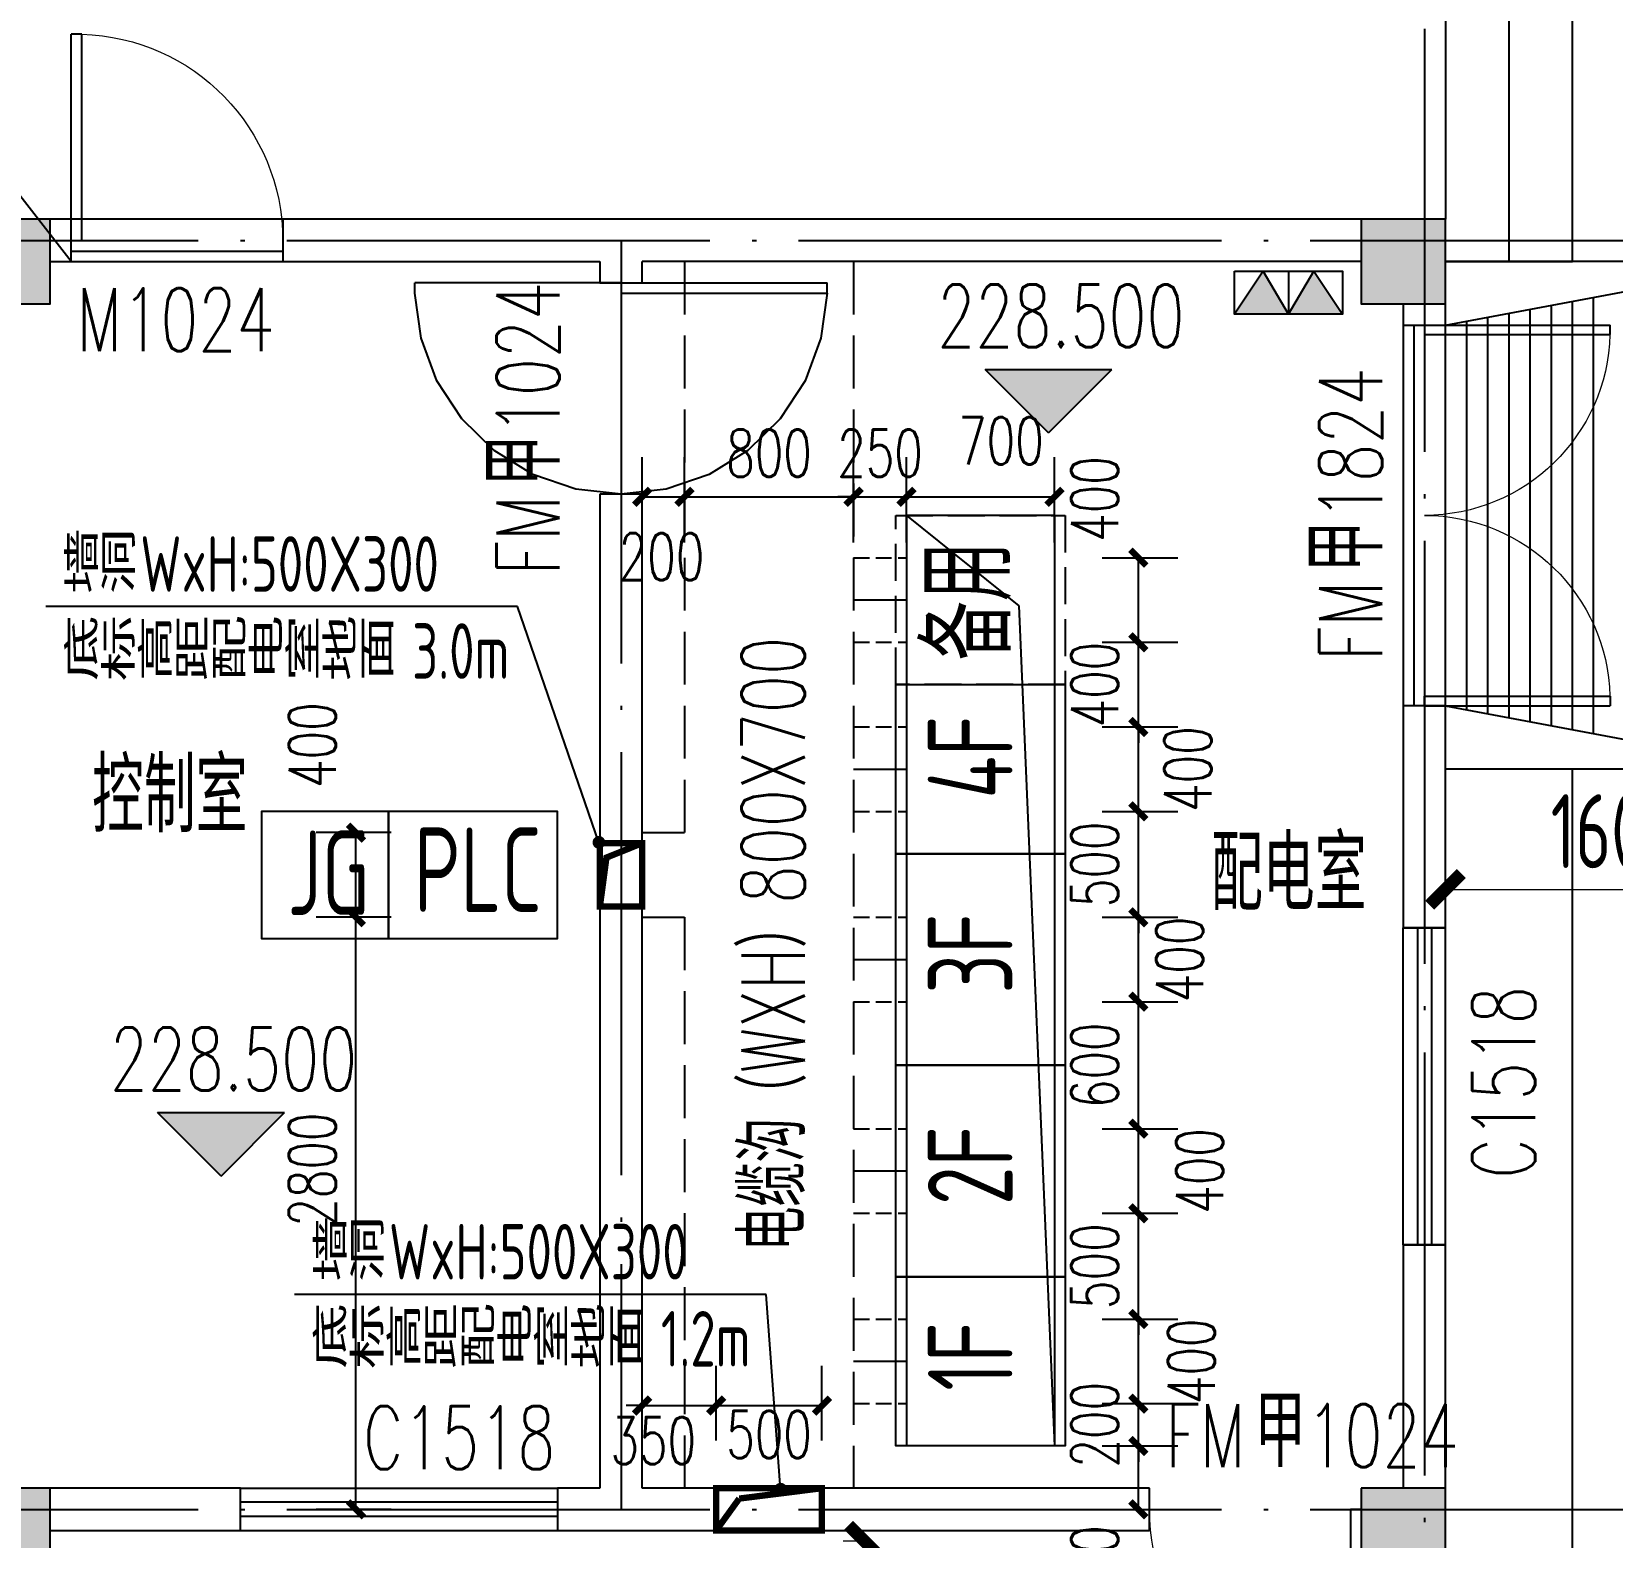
# Model space of a CAD drawing. Header units: millimetres. Extents: x 1742399 to 4898386, y 2481636 to 5226310.
# Drawn here: x 2089685 to 2097162, y 2604171 to 2611291 of the extents above; entities that cross this region are included whole.
import ezdxf

# ---------------------------------------------------------------- set-up
doc = ezdxf.new("R2010")
doc.units = ezdxf.units.MM
doc.header["$LTSCALE"] = 1000
for name, pattern in [('DASH', [0.35, 0.25, -0.1]), ('DASHED2', [0.375, 0.25, -0.125]), ('DOTE', [2.42, 2, -0.2, 0.02, -0.2])]:
    doc.linetypes.add(name, pattern=pattern)
for name, color, linetype in [('COLUMN', 4, 'Continuous'), ('DIM_ELEV', 3, 'Continuous'), ('DIM_LEAD', 3, 'Continuous'), ('DOOR_FIRE_TEXT', 7, 'Continuous'), ('DOTE', 1, 'DOTE'), ('GROUND', 2, 'Continuous'), ('PUB_DIM', 3, 'Continuous'), ('PUB_HATCH', 8, 'Continuous'), ('STAIR', 2, 'Continuous'), ('WALL', 4, 'Continuous'), ('WINDOW_TEXT', 7, 'Continuous'), ('WIRE-照明', 1, 'Continuous'), ('YHJ_剖面_梁板', 4, 'Continuous'), ('YHJ_尺寸_公标', 3, 'Continuous'), ('YHJ_平面_门窗', 3, 'Continuous'), ('YHJ_引出、索引', 3, 'Continuous'), ('YHJ_楼梯', 52, 'Continuous'), ('图层2', 7, 'Continuous'), ('建筑条件', 2, 'Continuous'), ('电缆沟', 7, 'Continuous')]:
    doc.layers.add(name, color=color, linetype=linetype)
doc.styles.add('_TCH_DIM', font='SIMPLEX', dxfattribs={"bigfont": 'GBCBIG'})
doc.styles.add('_TCH_DIM_T3', font='SIMPLEX', dxfattribs={"width": 0.705882, "bigfont": 'GBCBIG'})
doc.styles.add('_TCH_WINDOW', font='SIMPLEX', dxfattribs={"bigfont": 'GBCBIG'})
doc.styles.add('IDQSTYLE', font='simplex.shx', dxfattribs={"width": 0.7, "bigfont": 'hzfs1.shx'})
doc.styles.add('TSSD_Rein', font='TSSDENG', dxfattribs={"width": 0.7, "bigfont": '@1HZTXT'})
doc.styles.add('TSSD_REIN_T3', font='tssdeng.shx', dxfattribs={"width": 0.7, "bigfont": 'hztxt.shx'})
doc.styles.add('tssdeng', font='tssdeng.shx', dxfattribs={"width": 0.7, "bigfont": 'hztxt.shx'})
doc.dimstyles.new('_TCH_ARCH&&100', dxfattribs={"dimtxt": 350, "dimasz": 150, "dimexe": 100, "dimexo": 200, "dimgap": 100, "dimtad": 1, "dimdec": 0, "dimzin": 0, "dimdsep": 46, "dimtxsty": 'TSSD_REIN_T3', "dimblk": 'ARCHTICK', "dimcen": 0.09, "dimclrt": 7, "dimazin": 2, "dimtfac": 1, "dimtdec": 0, "dimtix": 1, "dimtmove": 2, "dimatfit": 3, "dimfxl": 1, "dimfxlon": 1, "dimtolj": 1, "dimtzin": 0, "dimlwd": 18, "dimlwe": 18, "dimarcsym": 0})
doc.dimstyles.new('_TCH_ARCH_MM_M&&75', dxfattribs={"dimtxt": 223.125, "dimasz": 75, "dimexe": 187.5, "dimexo": 225, "dimgap": 94.6875, "dimtad": 1, "dimdec": 0, "dimzin": 0, "dimdsep": 46, "dimtxsty": '_TCH_DIM_T3', "dimblk": 'ARCHTICK', "dimcen": 0.09, "dimclrt": 7, "dimazin": 2, "dimtfac": 1, "dimtdec": 0, "dimtix": 1, "dimtmove": 2, "dimatfit": 3, "dimfxl": 75, "dimtolj": 1, "dimtzin": 0, "dimarcsym": 0})

# ---------------------------------------------------------------- blocks, each defined once
blk = doc.blocks.new('AGGFASAFSADFDFDFSAGDCC')
at = {"layer": 'WIRE-照明', "color": 8, "linetype": 'DASH', "ltscale": 0.7}
blk.add_lwpolyline([(2096235.8, 2609003.7), (2097035.8, 2609003.7), (2097035.8, 2608203.7), (2096235.8, 2608203.7)], close=True, dxfattribs=at)
at = {"layer": 'WIRE-照明', "color": 8}
for points in [[(2096235.8, 2608203.7), (2097035.8, 2608203.7), (2097035.8, 2607403.7), (2096235.8, 2607403.7)], [(2093835.8, 2607003.7), (2093835.8, 2607603.7), (2093235.8, 2607603.7), (2093235.8, 2607003.7)], [(2093835.8, 2607603.7), (2093835.8, 2607003.7), (2094635.8, 2607003.7), (2094635.8, 2607603.7)], [(2096235.8, 2607403.7), (2097035.8, 2607403.7), (2097035.8, 2606403.7), (2096235.8, 2606403.7)], [(2096235.8, 2606403.7), (2097035.8, 2606403.7), (2097035.8, 2605403.7), (2096235.8, 2605403.7)], [(2096235.8, 2605403.7), (2097035.8, 2605403.7), (2097035.8, 2604603.7), (2096235.8, 2604603.7)]]:
    blk.add_lwpolyline(points, close=True, dxfattribs=at)
at = {"layer": '电缆沟', "color": 8, "linetype": 'DASH', "ltscale": 1.5, "style": 'tssdeng', "width": 0.7}
for s, rotation, p in [('备用', 90, (2096778.6, 2608318.5)), ('4F', 90, (2096787.5, 2607664.7)), ('JG', 359.99999, (2093358.4, 2607113.9)), ('PLC', 359.99999, (2093956.5, 2607128.1)), ('3F', 90, (2096787.5, 2606742.4)), ('2F', 90, (2096787.5, 2605742.7)), ('1F', 90, (2096787.5, 2604864.7))]:
    blk.add_text(s, height=400, rotation=rotation, dxfattribs=at).set_placement(p)
blk = doc.blocks.new('_FZH')
blk.add_lwpolyline([(-0.5, -0.5), (0.5, -0.5), (0.5, 0.5), (-0.5, 0.5)], close=True)
at = {"layer": 'PUB_HATCH'}
blk.add_solid([(-0.5, -0.5), (0.5, -0.5), (-0.5, 0.5), (0.5, 0.5)], dxfattribs=at)
blk = doc.blocks.new('$WINLIB2D$00000001')
at = {"color": 0}
for points in [[(-0.5, 0.5), (-0.5, -0.5)], [(-0.5, 0.5), (0.5, 0.5)], [(0.5, -0.5), (0.5, 0.5)], [(0.5, 0.1667), (-0.5, 0.1667)], [(0.5, -0.1667), (-0.5, -0.1667)], [(-0.5, -0.5), (0.5, -0.5)]]:
    blk.add_lwpolyline(points, dxfattribs=at)
blk = doc.blocks.new('$DorLib2D$00000002')
for p, q in [((-0.5, 0), (-0.5, 0.4875)), ((-0.475, 0.4875), (-0.5, 0.4875)), ((-0.475, 0), (-0.475, 0.4875)), ((0.475, 0), (0.475, 0.4875)), ((0.475, 0.4875), (0.5, 0.4875)), ((0.5, 0), (0.5, 0.4875)), ((-0.5, 0), (-0.475, 0)), ((0.5, 0), (0.475, 0))]:
    blk.add_line(p, q)
at = {"lineweight": 13}
for centre, start, end in [((-0.4875, 0), 0, 88.5307), ((0.4875, 0), 91.4693, 180)]:
    blk.add_arc(centre, 0.4875, start, end, dxfattribs=at)
blk = doc.blocks.new('$DorLib2D$00000001')
for p, q in [((0.45, 0.975), (0.5, 0.975)), ((0.45, 0), (0.45, 0.975)), ((0.5, 0), (0.5, 0.975)), ((0.5, 0), (0.45, 0))]:
    blk.add_line(p, q)
at = {"lineweight": 13}
blk.add_arc((0.475, 0), 0.975, 91.46928, 180, dxfattribs=at)
blk = doc.blocks.new('$DorLib2D$00000148')
at = {"color": 0}
for points in [[(0.45, 0.9747), (0.2372, 0.9456), (0.0359, 0.8705), (-0.144, 0.7533), (-0.2939, 0.5995), (-0.4065, 0.4166), (-0.4763, 0.2135), (-0.5, 0)], [(0.45, 0.975), (0.5, 0.975)], [(0.45, 0), (0.45, 0.975)], [(0.5, 0), (0.5, 0.975)], [(0.5, 0), (0.45, 0)]]:
    blk.add_lwpolyline(points, dxfattribs=at)
at = {"color": 0, "linetype": 'DASHED2'}
for points in [[(-0.5, 0), (-0.4763, -0.2135), (-0.4065, -0.4166), (-0.2939, -0.5995), (-0.144, -0.7533), (0.0359, -0.8705), (0.2372, -0.9456), (0.45, -0.9747)], [(0.5, 0), (0.5, -0.975)], [(0.45, -0.975), (0.5, -0.975)]]:
    blk.add_lwpolyline(points, dxfattribs=at)
blk = doc.blocks.new('_ArchTick')
at = {"color": 0, "linetype": 'ByBlock', "const_width": 0.4}
blk.add_lwpolyline([(-0.5, -0.5), (0.5, 0.5)], dxfattribs=at)
blk = doc.blocks.new('*D428')
at = {"layer": 'Defpoints', "color": 0, "transparency": 16777216}
for p in [(2093624.1, 2604153.7), (2094473, 2604153.7), (2094473, 2603353.7)]:
    blk.add_point(p, dxfattribs=at)
at = {"layer": 'PUB_DIM', "color": 0, "lineweight": 18, "transparency": 16777216}
for p, q in [((2093625.1, 2604153.7), (2093524.1, 2604153.7)), ((2093624.1, 2603353.7), (2093624.1, 2604153.7)), ((2093625.1, 2603353.7), (2093524.1, 2603353.7))]:
    blk.add_line(p, q, dxfattribs=at)
at = {"layer": 'PUB_DIM', "color": 0, "lineweight": 18, "transparency": 16777216, "xscale": 150, "yscale": 150, "zscale": 150}
for p, rotation in [((2093624.1, 2604153.7), 90), ((2093624.1, 2603353.7), 270)]:
    blk.add_blockref('_ArchTick', p, dxfattribs=dict(at, rotation=rotation))
at = {"layer": 'PUB_DIM', "color": 7, "transparency": 16777216, "insert": (2093349.1, 2603753.7), "char_height": 350, "attachment_point": 5, "rotation": 90, "style": 'TSSD_REIN_T3'}
blk.add_mtext('\\A1;800', dxfattribs=at)
blk = doc.blocks.new('*D433')
at = {"layer": 'Defpoints', "color": 0, "transparency": 16777216}
for p in [(2096373, 2607803.7), (2097973, 2607803.7), (2097973, 2607235.4)]:
    blk.add_point(p, dxfattribs=at)
at = {"layer": 'PUB_DIM', "color": 0, "lineweight": 18, "transparency": 16777216}
for p, q in [((2096373, 2607236.4), (2096373, 2607135.4)), ((2096373, 2607235.4), (2097973, 2607235.4)), ((2097973, 2607236.4), (2097973, 2607135.4))]:
    blk.add_line(p, q, dxfattribs=at)
at = {"layer": 'PUB_DIM', "color": 0, "lineweight": 18, "transparency": 16777216, "xscale": 150, "yscale": 150, "zscale": 150, "rotation": 180}
blk.add_blockref('_ArchTick', (2096373, 2607235.4), dxfattribs=at)
at = {"layer": 'PUB_DIM', "color": 0, "lineweight": 18, "transparency": 16777216, "xscale": 150, "yscale": 150, "zscale": 150}
blk.add_blockref('_ArchTick', (2097973, 2607235.4), dxfattribs=at)
at = {"layer": 'PUB_DIM', "color": 7, "transparency": 16777216, "insert": (2097173, 2607510.4), "char_height": 350, "attachment_point": 5, "style": 'TSSD_REIN_T3'}
blk.add_mtext('\\A1;1600', dxfattribs=at)
blk = doc.blocks.new('*D648')
at = {"layer": 'Defpoints', "color": 0, "transparency": 16777216}
for p in [(2094523.4, 2608803.7), (2094919.7, 2608803.7), (2094523.4, 2608403.7)]:
    blk.add_point(p, dxfattribs=at)
at = {"layer": 'YHJ_尺寸_公标', "color": 0, "lineweight": -2, "transparency": 16777216}
for p, q in [((2094748.4, 2608803.7), (2095107.2, 2608803.7)), ((2094919.7, 2608403.7), (2094919.7, 2608803.7)), ((2094748.4, 2608403.7), (2095107.2, 2608403.7))]:
    blk.add_line(p, q, dxfattribs=at)
at = {"layer": 'YHJ_尺寸_公标', "color": 0, "lineweight": -2, "transparency": 16777216, "xscale": 75, "yscale": 75, "zscale": 75}
for p, rotation in [((2094919.7, 2608803.7), 90), ((2094919.7, 2608403.7), 270)]:
    blk.add_blockref('_ArchTick', p, dxfattribs=dict(at, rotation=rotation))
at = {"layer": 'YHJ_尺寸_公标', "color": 7, "transparency": 16777216, "insert": (2094713.4, 2609081.2), "char_height": 223.12, "attachment_point": 5, "rotation": 90, "style": '_TCH_DIM_T3'}
blk.add_mtext('\\A1;400', dxfattribs=at)
blk = doc.blocks.new('*D649')
at = {"layer": 'Defpoints', "color": 0, "transparency": 16777216}
for p in [(2094523.4, 2608403.7), (2094919.7, 2608403.7), (2094523.4, 2608003.7)]:
    blk.add_point(p, dxfattribs=at)
at = {"layer": 'YHJ_尺寸_公标', "color": 0, "lineweight": -2, "transparency": 16777216}
for p, q in [((2094919.7, 2608403.7), (2094919.7, 2608478.7)), ((2094748.4, 2608403.7), (2095107.2, 2608403.7)), ((2094919.7, 2608003.7), (2094919.7, 2608403.7)), ((2094748.4, 2608003.7), (2095107.2, 2608003.7)), ((2094919.7, 2608003.7), (2094919.7, 2607928.7))]:
    blk.add_line(p, q, dxfattribs=at)
at = {"layer": 'YHJ_尺寸_公标', "color": 0, "lineweight": -2, "transparency": 16777216, "xscale": 75, "yscale": 75, "zscale": 75}
for p, rotation in [((2094919.7, 2608403.7), 270), ((2094919.7, 2608003.7), 90)]:
    blk.add_blockref('_ArchTick', p, dxfattribs=dict(at, rotation=rotation))
at = {"layer": 'YHJ_尺寸_公标', "color": 7, "transparency": 16777216, "insert": (2094713.4, 2608203.7), "char_height": 223.12, "attachment_point": 5, "rotation": 90, "style": '_TCH_DIM_T3'}
blk.add_mtext('\\A1;400', dxfattribs=at)
blk = doc.blocks.new('*D650')
at = {"layer": 'Defpoints', "color": 0, "transparency": 16777216}
for p in [(2094523.4, 2608003.7), (2094919.7, 2608003.7), (2094523.4, 2607603.7)]:
    blk.add_point(p, dxfattribs=at)
at = {"layer": 'YHJ_尺寸_公标', "color": 0, "lineweight": -2, "transparency": 16777216}
for p, q in [((2094748.4, 2608003.7), (2095107.2, 2608003.7)), ((2094919.7, 2607603.7), (2094919.7, 2608003.7)), ((2094748.4, 2607603.7), (2095107.2, 2607603.7))]:
    blk.add_line(p, q, dxfattribs=at)
at = {"layer": 'YHJ_尺寸_公标', "color": 0, "lineweight": -2, "transparency": 16777216, "xscale": 75, "yscale": 75, "zscale": 75}
for p, rotation in [((2094919.7, 2608003.7), 90), ((2094919.7, 2607603.7), 270)]:
    blk.add_blockref('_ArchTick', p, dxfattribs=dict(at, rotation=rotation))
at = {"layer": 'YHJ_尺寸_公标', "color": 7, "transparency": 16777216, "insert": (2095154, 2607803.7), "char_height": 223.12, "attachment_point": 5, "rotation": 90, "style": '_TCH_DIM_T3'}
blk.add_mtext('\\A1;400', dxfattribs=at)
blk = doc.blocks.new('*D651')
at = {"layer": 'Defpoints', "color": 0, "transparency": 16777216}
for p in [(2094523.4, 2607603.7), (2094919.7, 2607603.7), (2094523.4, 2607103.7)]:
    blk.add_point(p, dxfattribs=at)
at = {"layer": 'YHJ_尺寸_公标', "color": 0, "lineweight": -2, "transparency": 16777216}
for p, q in [((2094919.7, 2607603.7), (2094919.7, 2607678.7)), ((2094748.4, 2607603.7), (2095107.2, 2607603.7)), ((2094919.7, 2607103.7), (2094919.7, 2607603.7)), ((2094748.4, 2607103.7), (2095107.2, 2607103.7)), ((2094919.7, 2607103.7), (2094919.7, 2607028.7))]:
    blk.add_line(p, q, dxfattribs=at)
at = {"layer": 'YHJ_尺寸_公标', "color": 0, "lineweight": -2, "transparency": 16777216, "xscale": 75, "yscale": 75, "zscale": 75}
for p, rotation in [((2094919.7, 2607603.7), 270), ((2094919.7, 2607103.7), 90)]:
    blk.add_blockref('_ArchTick', p, dxfattribs=dict(at, rotation=rotation))
at = {"layer": 'YHJ_尺寸_公标', "color": 7, "transparency": 16777216, "insert": (2094713.4, 2607353.7), "char_height": 223.12, "attachment_point": 5, "rotation": 90, "style": '_TCH_DIM_T3'}
blk.add_mtext('\\A1;500', dxfattribs=at)
blk = doc.blocks.new('*D652')
at = {"layer": 'Defpoints', "color": 0, "transparency": 16777216}
for p in [(2094523.4, 2607103.7), (2094919.7, 2607103.7), (2094523.4, 2606703.7)]:
    blk.add_point(p, dxfattribs=at)
at = {"layer": 'YHJ_尺寸_公标', "color": 0, "lineweight": -2, "transparency": 16777216}
for p, q in [((2094748.4, 2607103.7), (2095107.2, 2607103.7)), ((2094919.7, 2606703.7), (2094919.7, 2607103.7)), ((2094748.4, 2606703.7), (2095107.2, 2606703.7))]:
    blk.add_line(p, q, dxfattribs=at)
at = {"layer": 'YHJ_尺寸_公标', "color": 0, "lineweight": -2, "transparency": 16777216, "xscale": 75, "yscale": 75, "zscale": 75}
for p, rotation in [((2094919.7, 2607103.7), 90), ((2094919.7, 2606703.7), 270)]:
    blk.add_blockref('_ArchTick', p, dxfattribs=dict(at, rotation=rotation))
at = {"layer": 'YHJ_尺寸_公标', "color": 7, "transparency": 16777216, "insert": (2095114.9, 2606903.7), "char_height": 223.12, "attachment_point": 5, "rotation": 90, "style": '_TCH_DIM_T3'}
blk.add_mtext('\\A1;400', dxfattribs=at)
blk = doc.blocks.new('*D653')
at = {"layer": 'Defpoints', "color": 0, "transparency": 16777216}
for p in [(2094523.4, 2606703.7), (2094919.7, 2606703.7), (2094523.4, 2606103.7)]:
    blk.add_point(p, dxfattribs=at)
at = {"layer": 'YHJ_尺寸_公标', "color": 0, "lineweight": -2, "transparency": 16777216}
for p, q in [((2094748.4, 2606703.7), (2095107.2, 2606703.7)), ((2094919.7, 2606103.7), (2094919.7, 2606703.7)), ((2094748.4, 2606103.7), (2095107.2, 2606103.7))]:
    blk.add_line(p, q, dxfattribs=at)
at = {"layer": 'YHJ_尺寸_公标', "color": 0, "lineweight": -2, "transparency": 16777216, "xscale": 75, "yscale": 75, "zscale": 75}
for p, rotation in [((2094919.7, 2606703.7), 90), ((2094919.7, 2606103.7), 270)]:
    blk.add_blockref('_ArchTick', p, dxfattribs=dict(at, rotation=rotation))
at = {"layer": 'YHJ_尺寸_公标', "color": 7, "transparency": 16777216, "insert": (2094713.4, 2606403.7), "char_height": 223.12, "attachment_point": 5, "rotation": 90, "style": '_TCH_DIM_T3'}
blk.add_mtext('\\A1;600', dxfattribs=at)
blk = doc.blocks.new('*D654')
at = {"layer": 'Defpoints', "color": 0, "transparency": 16777216}
for p in [(2094523.4, 2606103.7), (2094919.7, 2606103.7), (2094523.4, 2605703.7)]:
    blk.add_point(p, dxfattribs=at)
at = {"layer": 'YHJ_尺寸_公标', "color": 0, "lineweight": -2, "transparency": 16777216}
for p, q in [((2094748.4, 2606103.7), (2095107.2, 2606103.7)), ((2094919.7, 2605703.7), (2094919.7, 2606103.7)), ((2094748.4, 2605703.7), (2095107.2, 2605703.7))]:
    blk.add_line(p, q, dxfattribs=at)
at = {"layer": 'YHJ_尺寸_公标', "color": 0, "lineweight": -2, "transparency": 16777216, "xscale": 75, "yscale": 75, "zscale": 75}
for p, rotation in [((2094919.7, 2606103.7), 90), ((2094919.7, 2605703.7), 270)]:
    blk.add_blockref('_ArchTick', p, dxfattribs=dict(at, rotation=rotation))
at = {"layer": 'YHJ_尺寸_公标', "color": 7, "transparency": 16777216, "insert": (2095209.5, 2605903.7), "char_height": 223.12, "attachment_point": 5, "rotation": 90, "style": '_TCH_DIM_T3'}
blk.add_mtext('\\A1;400', dxfattribs=at)
blk = doc.blocks.new('*D655')
at = {"layer": 'Defpoints', "color": 0, "transparency": 16777216}
for p in [(2094523.4, 2605703.7), (2094919.7, 2605703.7), (2094523.4, 2605203.7)]:
    blk.add_point(p, dxfattribs=at)
at = {"layer": 'YHJ_尺寸_公标', "color": 0, "lineweight": -2, "transparency": 16777216}
for p, q in [((2094919.7, 2605703.7), (2094919.7, 2605778.7)), ((2094748.4, 2605703.7), (2095107.2, 2605703.7)), ((2094919.7, 2605203.7), (2094919.7, 2605703.7)), ((2094748.4, 2605203.7), (2095107.2, 2605203.7)), ((2094919.7, 2605203.7), (2094919.7, 2605128.7))]:
    blk.add_line(p, q, dxfattribs=at)
at = {"layer": 'YHJ_尺寸_公标', "color": 0, "lineweight": -2, "transparency": 16777216, "xscale": 75, "yscale": 75, "zscale": 75}
for p, rotation in [((2094919.7, 2605703.7), 270), ((2094919.7, 2605203.7), 90)]:
    blk.add_blockref('_ArchTick', p, dxfattribs=dict(at, rotation=rotation))
at = {"layer": 'YHJ_尺寸_公标', "color": 7, "transparency": 16777216, "insert": (2094713.4, 2605453.7), "char_height": 223.12, "attachment_point": 5, "rotation": 90, "style": '_TCH_DIM_T3'}
blk.add_mtext('\\A1;500', dxfattribs=at)
blk = doc.blocks.new('*D656')
at = {"layer": 'Defpoints', "color": 0, "transparency": 16777216}
for p in [(2094523.4, 2605203.7), (2094919.7, 2605203.7), (2094523.4, 2604803.7)]:
    blk.add_point(p, dxfattribs=at)
at = {"layer": 'YHJ_尺寸_公标', "color": 0, "lineweight": -2, "transparency": 16777216}
for p, q in [((2094748.4, 2605203.7), (2095107.2, 2605203.7)), ((2094919.7, 2604803.7), (2094919.7, 2605203.7)), ((2094748.4, 2604803.7), (2095107.2, 2604803.7))]:
    blk.add_line(p, q, dxfattribs=at)
at = {"layer": 'YHJ_尺寸_公标', "color": 0, "lineweight": -2, "transparency": 16777216, "xscale": 75, "yscale": 75, "zscale": 75}
for p, rotation in [((2094919.7, 2605203.7), 90), ((2094919.7, 2604803.7), 270)]:
    blk.add_blockref('_ArchTick', p, dxfattribs=dict(at, rotation=rotation))
at = {"layer": 'YHJ_尺寸_公标', "color": 7, "transparency": 16777216, "insert": (2095170.4, 2605003.7), "char_height": 223.12, "attachment_point": 5, "rotation": 90, "style": '_TCH_DIM_T3'}
blk.add_mtext('\\A1;400', dxfattribs=at)
blk = doc.blocks.new('*D657')
at = {"layer": 'Defpoints', "color": 0, "transparency": 16777216}
for p in [(2094523.4, 2604803.7), (2094919.7, 2604803.7), (2094523.4, 2604603.7)]:
    blk.add_point(p, dxfattribs=at)
at = {"layer": 'YHJ_尺寸_公标', "color": 0, "lineweight": -2, "transparency": 16777216}
for p, q in [((2094919.7, 2604803.7), (2094919.7, 2604878.7)), ((2094748.4, 2604803.7), (2095107.2, 2604803.7)), ((2094919.7, 2604603.7), (2094919.7, 2604803.7)), ((2094748.4, 2604603.7), (2095107.2, 2604603.7)), ((2094919.7, 2604603.7), (2094919.7, 2604528.7))]:
    blk.add_line(p, q, dxfattribs=at)
at = {"layer": 'YHJ_尺寸_公标', "color": 0, "lineweight": -2, "transparency": 16777216, "xscale": 75, "yscale": 75, "zscale": 75}
for p, rotation in [((2094919.7, 2604803.7), 270), ((2094919.7, 2604603.7), 90)]:
    blk.add_blockref('_ArchTick', p, dxfattribs=dict(at, rotation=rotation))
at = {"layer": 'YHJ_尺寸_公标', "color": 7, "transparency": 16777216, "insert": (2094713.4, 2604703.7), "char_height": 223.12, "attachment_point": 5, "rotation": 90, "style": '_TCH_DIM_T3'}
blk.add_mtext('\\A1;200', dxfattribs=at)
blk = doc.blocks.new('*D658')
at = {"layer": 'Defpoints', "color": 0, "transparency": 16777216}
for p in [(2094523.4, 2604603.7), (2094919.7, 2604603.7), (2094523.4, 2604303.7)]:
    blk.add_point(p, dxfattribs=at)
at = {"layer": 'YHJ_尺寸_公标', "color": 0, "lineweight": -2, "transparency": 16777216}
for p, q in [((2094748.4, 2604603.7), (2095107.2, 2604603.7)), ((2094919.7, 2604303.7), (2094919.7, 2604603.7)), ((2094748.4, 2604303.7), (2095107.2, 2604303.7))]:
    blk.add_line(p, q, dxfattribs=at)
at = {"layer": 'YHJ_尺寸_公标', "color": 0, "lineweight": -2, "transparency": 16777216, "xscale": 75, "yscale": 75, "zscale": 75}
for p, rotation in [((2094919.7, 2604603.7), 90), ((2094919.7, 2604303.7), 270)]:
    blk.add_blockref('_ArchTick', p, dxfattribs=dict(at, rotation=rotation))
at = {"layer": 'YHJ_尺寸_公标', "color": 7, "transparency": 16777216, "insert": (2094713.4, 2604026.2), "char_height": 223.12, "attachment_point": 5, "rotation": 90, "style": '_TCH_DIM_T3'}
blk.add_mtext('\\A1;300', dxfattribs=at)
blk = doc.blocks.new('*D659')
at = {"layer": 'Defpoints', "color": 0, "transparency": 16777216}
for p in [(2091219.2, 2607503.7), (2091610.4, 2607503.7), (2091610.4, 2607103.7)]:
    blk.add_point(p, dxfattribs=at)
at = {"layer": 'YHJ_尺寸_公标', "color": 0, "lineweight": -2, "transparency": 16777216}
for p, q in [((2091385.4, 2607503.7), (2091031.7, 2607503.7)), ((2091219.2, 2607103.7), (2091219.2, 2607503.7)), ((2091385.4, 2607103.7), (2091031.7, 2607103.7))]:
    blk.add_line(p, q, dxfattribs=at)
at = {"layer": 'YHJ_尺寸_公标', "color": 0, "lineweight": -2, "transparency": 16777216, "xscale": 75, "yscale": 75, "zscale": 75}
for p, rotation in [((2091219.2, 2607503.7), 90), ((2091219.2, 2607103.7), 270)]:
    blk.add_blockref('_ArchTick', p, dxfattribs=dict(at, rotation=rotation))
at = {"layer": 'YHJ_尺寸_公标', "color": 7, "transparency": 16777216, "insert": (2091013, 2607917.2), "char_height": 223.12, "attachment_point": 5, "rotation": 90, "style": '_TCH_DIM_T3'}
blk.add_mtext('\\A1;400', dxfattribs=at)
blk = doc.blocks.new('*D660')
at = {"layer": 'Defpoints', "color": 0, "transparency": 16777216}
for p in [(2091219.2, 2607103.7), (2091610.4, 2607103.7), (2091610.4, 2604303.7)]:
    blk.add_point(p, dxfattribs=at)
at = {"layer": 'YHJ_尺寸_公标', "color": 0, "lineweight": -2, "transparency": 16777216}
for p, q in [((2091385.4, 2607103.7), (2091031.7, 2607103.7)), ((2091219.2, 2604303.7), (2091219.2, 2607103.7)), ((2091385.4, 2604303.7), (2091031.7, 2604303.7))]:
    blk.add_line(p, q, dxfattribs=at)
at = {"layer": 'YHJ_尺寸_公标', "color": 0, "lineweight": -2, "transparency": 16777216, "xscale": 75, "yscale": 75, "zscale": 75}
for p, rotation in [((2091219.2, 2607103.7), 90), ((2091219.2, 2604303.7), 270)]:
    blk.add_blockref('_ArchTick', p, dxfattribs=dict(at, rotation=rotation))
at = {"layer": 'YHJ_尺寸_公标', "color": 7, "transparency": 16777216, "insert": (2091013, 2605910.2), "char_height": 223.12, "attachment_point": 5, "rotation": 90, "style": '_TCH_DIM_T3'}
blk.add_mtext('\\A1;2800', dxfattribs=at)
blk = doc.blocks.new('*D661')
at = {"layer": 'Defpoints', "color": 0, "transparency": 16777216}
for p in [(2092773, 2609091.7), (2092573, 2608650), (2092773, 2608650)]:
    blk.add_point(p, dxfattribs=at)
at = {"layer": 'YHJ_尺寸_公标', "color": 0, "lineweight": -2, "transparency": 16777216}
for p, q in [((2092573, 2608875), (2092573, 2609279.2)), ((2092773, 2608875), (2092773, 2609279.2)), ((2092573, 2609091.7), (2092773, 2609091.7))]:
    blk.add_line(p, q, dxfattribs=at)
at = {"layer": 'YHJ_尺寸_公标', "color": 0, "lineweight": -2, "transparency": 16777216, "xscale": 75, "yscale": 75, "zscale": 75, "rotation": 180}
blk.add_blockref('_ArchTick', (2092573, 2609091.7), dxfattribs=at)
at = {"layer": 'YHJ_尺寸_公标', "color": 0, "lineweight": -2, "transparency": 16777216, "xscale": 75, "yscale": 75, "zscale": 75}
blk.add_blockref('_ArchTick', (2092773, 2609091.7), dxfattribs=at)
at = {"layer": 'YHJ_尺寸_公标', "color": 7, "transparency": 16777216, "insert": (2092664.5, 2608808.2), "char_height": 223.12, "attachment_point": 5, "style": '_TCH_DIM_T3'}
blk.add_mtext('\\A1;200', dxfattribs=at)
blk = doc.blocks.new('*D662')
at = {"layer": 'Defpoints', "color": 0, "transparency": 16777216}
for p in [(2093573, 2609091.7), (2092773, 2608650), (2093573, 2608650)]:
    blk.add_point(p, dxfattribs=at)
at = {"layer": 'YHJ_尺寸_公标', "color": 0, "lineweight": -2, "transparency": 16777216}
for p, q in [((2092773, 2608875), (2092773, 2609279.2)), ((2093573, 2608875), (2093573, 2609279.2)), ((2092773, 2609091.7), (2093573, 2609091.7))]:
    blk.add_line(p, q, dxfattribs=at)
at = {"layer": 'YHJ_尺寸_公标', "color": 0, "lineweight": -2, "transparency": 16777216, "xscale": 75, "yscale": 75, "zscale": 75, "rotation": 180}
blk.add_blockref('_ArchTick', (2092773, 2609091.7), dxfattribs=at)
at = {"layer": 'YHJ_尺寸_公标', "color": 0, "lineweight": -2, "transparency": 16777216, "xscale": 75, "yscale": 75, "zscale": 75}
blk.add_blockref('_ArchTick', (2093573, 2609091.7), dxfattribs=at)
at = {"layer": 'YHJ_尺寸_公标', "color": 7, "transparency": 16777216, "insert": (2093173, 2609298), "char_height": 223.12, "attachment_point": 5, "style": '_TCH_DIM_T3'}
blk.add_mtext('\\A1;800', dxfattribs=at)
blk = doc.blocks.new('*D663')
at = {"layer": 'Defpoints', "color": 0, "transparency": 16777216}
for p in [(2093823, 2609091.7), (2093573, 2608650), (2093823, 2608650)]:
    blk.add_point(p, dxfattribs=at)
at = {"layer": 'YHJ_尺寸_公标', "color": 0, "lineweight": -2, "transparency": 16777216}
for p, q in [((2093573, 2608875), (2093573, 2609279.2)), ((2093823, 2608875), (2093823, 2609279.2)), ((2093573, 2609091.7), (2093498, 2609091.7)), ((2093573, 2609091.7), (2093823, 2609091.7)), ((2093823, 2609091.7), (2093898, 2609091.7))]:
    blk.add_line(p, q, dxfattribs=at)
at = {"layer": 'YHJ_尺寸_公标', "color": 0, "lineweight": -2, "transparency": 16777216, "xscale": 75, "yscale": 75, "zscale": 75}
blk.add_blockref('_ArchTick', (2093573, 2609091.7), dxfattribs=at)
at = {"layer": 'YHJ_尺寸_公标', "color": 0, "lineweight": -2, "transparency": 16777216, "xscale": 75, "yscale": 75, "zscale": 75, "rotation": 180}
blk.add_blockref('_ArchTick', (2093823, 2609091.7), dxfattribs=at)
at = {"layer": 'YHJ_尺寸_公标', "color": 7, "transparency": 16777216, "insert": (2093698, 2609298), "char_height": 223.12, "attachment_point": 5, "style": '_TCH_DIM_T3'}
blk.add_mtext('\\A1;250', dxfattribs=at)
blk = doc.blocks.new('*D664')
at = {"layer": 'Defpoints', "color": 0, "transparency": 16777216}
for p in [(2094523, 2609091.7), (2093823, 2608650), (2094523, 2608650)]:
    blk.add_point(p, dxfattribs=at)
at = {"layer": 'YHJ_尺寸_公标', "color": 0, "lineweight": -2, "transparency": 16777216}
for p, q in [((2093823, 2608875), (2093823, 2609279.2)), ((2094523, 2608875), (2094523, 2609279.2)), ((2093823, 2609091.7), (2094523, 2609091.7))]:
    blk.add_line(p, q, dxfattribs=at)
at = {"layer": 'YHJ_尺寸_公标', "color": 0, "lineweight": -2, "transparency": 16777216, "xscale": 75, "yscale": 75, "zscale": 75, "rotation": 180}
blk.add_blockref('_ArchTick', (2093823, 2609091.7), dxfattribs=at)
at = {"layer": 'YHJ_尺寸_公标', "color": 0, "lineweight": -2, "transparency": 16777216, "xscale": 75, "yscale": 75, "zscale": 75}
blk.add_blockref('_ArchTick', (2094523, 2609091.7), dxfattribs=at)
at = {"layer": 'YHJ_尺寸_公标', "color": 7, "transparency": 16777216, "insert": (2094269.7, 2609356.6), "char_height": 223.12, "attachment_point": 5, "style": '_TCH_DIM_T3'}
blk.add_mtext('\\A1;700', dxfattribs=at)
blk = doc.blocks.new('*D665')
at = {"layer": 'Defpoints', "color": 0, "transparency": 16777216}
for p in [(2092923, 2604794.1), (2092573, 2604403.7), (2092923, 2604403.7)]:
    blk.add_point(p, dxfattribs=at)
at = {"layer": 'YHJ_尺寸_公标', "color": 0, "lineweight": -2, "transparency": 16777216}
for p, q in [((2092573, 2604628.7), (2092573, 2604981.6)), ((2092923, 2604628.7), (2092923, 2604981.6)), ((2092573, 2604794.1), (2092498, 2604794.1)), ((2092573, 2604794.1), (2092923, 2604794.1)), ((2092923, 2604794.1), (2092998, 2604794.1))]:
    blk.add_line(p, q, dxfattribs=at)
at = {"layer": 'YHJ_尺寸_公标', "color": 0, "lineweight": -2, "transparency": 16777216, "xscale": 75, "yscale": 75, "zscale": 75}
blk.add_blockref('_ArchTick', (2092573, 2604794.1), dxfattribs=at)
at = {"layer": 'YHJ_尺寸_公标', "color": 0, "lineweight": -2, "transparency": 16777216, "xscale": 75, "yscale": 75, "zscale": 75, "rotation": 180}
blk.add_blockref('_ArchTick', (2092923, 2604794.1), dxfattribs=at)
at = {"layer": 'YHJ_尺寸_公标', "color": 7, "transparency": 16777216, "insert": (2092625.4, 2604628.7), "char_height": 223.12, "attachment_point": 5, "style": '_TCH_DIM_T3'}
blk.add_mtext('\\A1;350', dxfattribs=at)
blk = doc.blocks.new('*D666')
at = {"layer": 'Defpoints', "color": 0, "transparency": 16777216}
for p in [(2093423, 2604794.1), (2092923, 2604403.7), (2093423, 2604403.7)]:
    blk.add_point(p, dxfattribs=at)
at = {"layer": 'YHJ_尺寸_公标', "color": 0, "lineweight": -2, "transparency": 16777216}
for p, q in [((2092923, 2604628.7), (2092923, 2604981.6)), ((2093423, 2604628.7), (2093423, 2604981.6)), ((2092923, 2604794.1), (2093423, 2604794.1))]:
    blk.add_line(p, q, dxfattribs=at)
at = {"layer": 'YHJ_尺寸_公标', "color": 0, "lineweight": -2, "transparency": 16777216, "xscale": 75, "yscale": 75, "zscale": 75, "rotation": 180}
blk.add_blockref('_ArchTick', (2092923, 2604794.1), dxfattribs=at)
at = {"layer": 'YHJ_尺寸_公标', "color": 0, "lineweight": -2, "transparency": 16777216, "xscale": 75, "yscale": 75, "zscale": 75}
blk.add_blockref('_ArchTick', (2093423, 2604794.1), dxfattribs=at)
at = {"layer": 'YHJ_尺寸_公标', "color": 7, "transparency": 16777216, "insert": (2093173, 2604657.9), "char_height": 223.12, "attachment_point": 5, "style": '_TCH_DIM_T3'}
blk.add_mtext('\\A1;500', dxfattribs=at)

msp = doc.modelspace()

# ---------------------------------------------------------------- hatches: boundary and pattern name
at = {"layer": 'DIM_ELEV'}
for points in [[(2094494.8, 2609393.4), (2094194.8, 2609693.4), (2094794.8, 2609693.4)], [(2090581.3, 2605879.8), (2090281.3, 2606179.8), (2090881.3, 2606179.8)]]:
    msp.add_hatch(color=256, dxfattribs=at).paths.add_polyline_path(points)
at = {"layer": '图层2', "linetype": 'Continuous', "transparency": 33554572}
h = msp.add_hatch(color=251, dxfattribs=at)
h.dxf.hatch_style = 1
h.paths.add_polyline_path([(2095509.3, 2610158.4), (2095629.8, 2609954.4), (2095373.8, 2609954.4)])
h = msp.add_hatch(color=251, dxfattribs=at)
h.dxf.hatch_style = 1
h.paths.add_polyline_path([(2095750.4, 2610158.4), (2095629.8, 2609954.4), (2095885.8, 2609954.4)])

# ---------------------------------------------------------------- linework, layer by layer
at = {"layer": 'DIM_ELEV'}
for p, q in [((2094494.8, 2609393.4), (2094194.8, 2609693.4)), ((2094194.8, 2609693.4), (2094794.8, 2609693.4)), ((2094494.8, 2609393.4), (2094794.8, 2609693.4)), ((2090581.3, 2605879.8), (2090281.3, 2606179.8)), ((2090281.3, 2606179.8), (2090881.3, 2606179.8)), ((2090581.3, 2605879.8), (2090881.3, 2606179.8))]:
    msp.add_line(p, q, dxfattribs=at)
at = {"layer": 'DIM_LEAD'}
msp.add_line((2089873, 2610203.7), (2088890.8, 2611459.2), dxfattribs=at)
at = {"layer": 'DOTE'}
for p, q in [((2096273, 2611303.7), (2096273, 2593903.7)), ((2088473, 2610303.7), (2097273, 2610303.7)), ((2093573, 2608603.7), (2093823, 2608603.7)), ((2093573, 2607803.7), (2093823, 2607803.7)), ((2093573, 2606903.7), (2093823, 2606903.7)), ((2093573, 2605903.7), (2093823, 2605903.7)), ((2093573, 2605003.7), (2093823, 2605003.7)), ((2088473, 2604303.7), (2097273, 2604303.7))]:
    msp.add_line(p, q, dxfattribs=at)
msp.add_lwpolyline([(2092473, 2610303.7), (2092473, 2604303.7)], dxfattribs=at)
at = {"layer": 'GROUND'}
for p, q in [((2095973, 2610403.7), (2089773, 2610403.7)), ((2095973, 2610403.7), (2089773, 2610403.7)), ((2096373, 2604403.7), (2096373, 2607803.7)), ((2096973, 2597403.7), (2096973, 2607803.7))]:
    msp.add_line(p, q, dxfattribs=at)
at = {"layer": 'STAIR'}
for p, q in [((2097973, 2610203.7), (2096373, 2610203.7)), ((2096373, 2609903.7), (2097973, 2610203.7)), ((2096973, 2607991.2), (2096973, 2610016.2)), ((2097073, 2607972.4), (2097073, 2610034.9)), ((2096373, 2607803.7), (2096373, 2610003.7)), ((2096573, 2608066.2), (2096573, 2609941.2)), ((2096673, 2608047.4), (2096673, 2609959.9)), ((2096773, 2608028.7), (2096773, 2609978.7)), ((2096873, 2608009.9), (2096873, 2609997.4)), ((2096473, 2608084.9), (2096473, 2609922.4)), ((2096373, 2608103.7), (2097973, 2607803.7)), ((2097973, 2607803.7), (2096373, 2607803.7))]:
    msp.add_line(p, q, dxfattribs=at)
at = {"layer": 'WALL'}
for p, q in [((2089873, 2610403.7), (2089773, 2610403.7)), ((2089873, 2610203.7), (2089873, 2610403.7)), ((2092473, 2610403.7), (2090873, 2610403.7)), ((2090873, 2610403.7), (2090873, 2610203.7)), ((2095973, 2610403.7), (2092473, 2610403.7)), ((2089773, 2610203.7), (2089873, 2610203.7)), ((2090873, 2610203.7), (2092373, 2610203.7)), ((2092373, 2610203.7), (2092373, 2610103.7)), ((2095973, 2610203.7), (2092573, 2610203.7)), ((2092573, 2610103.7), (2092573, 2610203.7)), ((2092373, 2610103.7), (2092573, 2610103.7)), ((2096173, 2610003.7), (2096173, 2609903.7)), ((2096373, 2609903.7), (2096373, 2610003.7)), ((2096173, 2609903.7), (2096373, 2609903.7)), ((2092573, 2609103.7), (2092373, 2609103.7)), ((2092373, 2609103.7), (2092373, 2604403.7)), ((2092573, 2604403.7), (2092573, 2609103.7)), ((2096373, 2608103.7), (2096173, 2608103.7)), ((2096173, 2608103.7), (2096173, 2607053.7)), ((2096373, 2607053.7), (2096373, 2608103.7)), ((2096173, 2607053.7), (2096373, 2607053.7)), ((2096373, 2605553.7), (2096173, 2605553.7)), ((2096173, 2605553.7), (2096173, 2604403.7)), ((2096373, 2604403.7), (2096373, 2605553.7)), ((2090673, 2604403.7), (2089773, 2604403.7)), ((2090673, 2604203.7), (2090673, 2604403.7)), ((2092373, 2604403.7), (2092173, 2604403.7)), ((2092173, 2604403.7), (2092173, 2604203.7)), ((2094973, 2604403.7), (2092573, 2604403.7)), ((2094973, 2604203.7), (2094973, 2604403.7)), ((2089773, 2604203.7), (2090673, 2604203.7)), ((2092173, 2604203.7), (2092473, 2604203.7)), ((2092473, 2604203.7), (2094973, 2604203.7))]:
    msp.add_line(p, q, dxfattribs=at)
at = {"layer": 'YHJ_剖面_梁板'}
for points in [[(2089373, 2610403.7), (2089373, 2611603.7), (2096373, 2611603.7), (2096373, 2610403.7)], [(2089873, 2610253.7), (2090873, 2610253.7)], [(2089873, 2610203.7), (2090873, 2610203.7)], [(2096173, 2609903.7), (2096173, 2608103.7)], [(2096223, 2609903.7), (2096223, 2608103.7)]]:
    msp.add_lwpolyline(points, dxfattribs=at)
at = {"layer": 'YHJ_引出、索引'}
for p, q in [((2091983, 2608572.2), (2089752.6, 2608572.2)), ((2092368.4, 2607457.5), (2091983, 2608572.2)), ((2093159.3, 2605320.2), (2090928.9, 2605320.2)), ((2093227.6, 2604399.1), (2093159.3, 2605320.2))]:
    msp.add_line(p, q, dxfattribs=at)
at = {"layer": 'YHJ_引出、索引', "const_width": 30}
for points in [[(2092373.3, 2607443.3, 1), (2092363.5, 2607471.6, 1)], [(2093228.7, 2604384.1, 1), (2093226.5, 2604414, 1)]]:
    msp.add_lwpolyline(points, format="xyb", close=True, dxfattribs=at)
at = {"layer": 'YHJ_楼梯'}
for p, q in [((2096673, 2610203.7), (2096673, 2611603.7)), ((2096973, 2610203.7), (2096973, 2611603.7)), ((2096373, 2610203.7), (2096973, 2610203.7))]:
    msp.add_line(p, q, dxfattribs=at)
at = {"layer": '图层2', "linetype": 'Continuous'}
for p, q in [((2095509.3, 2610158.4), (2095373.8, 2609954.4)), ((2095629.8, 2609954.4), (2095509.3, 2610158.4)), ((2095629.8, 2610158.4), (2095629.8, 2609954.4)), ((2095629.8, 2609954.4), (2095750.4, 2610158.4)), ((2095750.4, 2610158.4), (2095885.8, 2609954.4))]:
    msp.add_line(p, q, dxfattribs=at)
msp.add_lwpolyline([(2095373.8, 2610158.4), (2095885.8, 2610158.4), (2095885.8, 2609954.4), (2095373.8, 2609954.4)], close=True, dxfattribs=at)
at = {"layer": '建筑条件', "color": 2, "linetype": 'Continuous'}
for p, q in [((2093823, 2609003.7), (2093823, 2604603.7)), ((2094523, 2609003.7), (2093823, 2609003.7)), ((2094523, 2609003.7), (2094523, 2604603.7)), ((2094523, 2604603.7), (2093823, 2604603.7))]:
    msp.add_line(p, q, dxfattribs=at)
at = {"layer": '建筑条件', "color": 2, "linetype": 'DASH', "ltscale": 0.3}
for p, q in [((2093573, 2608803.7), (2093823, 2608803.7)), ((2093573, 2608403.7), (2093823, 2608403.7)), ((2093573, 2608003.7), (2093823, 2608003.7)), ((2093573, 2607603.7), (2093823, 2607603.7)), ((2093573, 2607103.7), (2093823, 2607103.7)), ((2093573, 2606703.7), (2093823, 2606703.7)), ((2093573, 2606103.7), (2093823, 2606103.7)), ((2093573, 2605703.7), (2093823, 2605703.7)), ((2093573, 2605203.7), (2093823, 2605203.7)), ((2093573, 2604803.7), (2093823, 2604803.7))]:
    msp.add_line(p, q, dxfattribs=at)
at = {"layer": '建筑条件', "color": 2, "linetype": 'Continuous'}
for points in [[(2093823, 2609003.7), (2094353.9, 2608576)], [(2094353.9, 2608576), (2094523, 2604603.7)]]:
    msp.add_lwpolyline(points, dxfattribs=at)
at = {"layer": '建筑条件', "color": 1, "linetype": 'Continuous', "const_width": 30}
for points in [[(2092573, 2607453.7), (2092573, 2607153.7), (2092373, 2607153.7), (2092373, 2607453.7)], [(2092923, 2604403.7), (2093423, 2604403.7), (2093423, 2604203.7), (2092923, 2604203.7)]]:
    msp.add_lwpolyline(points, close=True, dxfattribs=at)
for points in [[(2092573, 2607453.7), (2092404, 2607385.6), (2092373, 2607153.7)], [(2093423, 2604403.7), (2093032.2, 2604354.7)], [(2093032.2, 2604354.7), (2092923, 2604203.7)]]:
    msp.add_lwpolyline(points, dxfattribs=at)
at = {"layer": '电缆沟', "color": 2, "linetype": 'DASH'}
for p, q in [((2092773, 2610203.7), (2092773, 2607503.7)), ((2093573, 2610203.7), (2093573, 2604403.7)), ((2092573, 2607503.7), (2092773, 2607503.7)), ((2092573, 2607103.7), (2092773, 2607103.7)), ((2092773, 2607103.7), (2092773, 2604403.7))]:
    msp.add_line(p, q, dxfattribs=at)

# ---------------------------------------------------------------- block references
at = {"layer": 'COLUMN', "xscale": 400, "yscale": 400, "zscale": 400, "rotation": 270}
for p in [(2089573, 2610203.7), (2096173, 2610203.7), (2089573, 2604203.7), (2096173, 2604203.7)]:
    msp.add_blockref('_FZH', p, dxfattribs=at)
at = {"layer": 'YHJ_剖面_梁板'}
msp.add_blockref('AGGFASAFSADFDFDFSAGDCC', (-2462.8, 0), dxfattribs=at)
at = {"layer": 'YHJ_平面_门窗'}
ref = msp.add_blockref('$DorLib2D$00000001', (2090373, 2610303.7), dxfattribs=dict(at, xscale=1000, yscale=-1000, zscale=1000, rotation=180))
ref.add_attrib('A', 'M1024', (2089898, 2609779.9), dxfattribs={"layer": 'WINDOW_TEXT', "height": 297.5, "style": '_TCH_WINDOW', "width": 0.705882})
at = {"layer": 'YHJ_平面_门窗', "ltscale": 100, "xscale": -1000, "yscale": 1000, "zscale": -1000, "rotation": 270}
msp.add_blockref('$DorLib2D$00000148', (2092473, 2609603.7), dxfattribs=at)
at = {"layer": 'YHJ_平面_门窗', "xscale": 1800, "yscale": -1800, "zscale": 1800, "rotation": 90}
msp.add_blockref('$DorLib2D$00000002', (2096273, 2609003.7), dxfattribs=at)
at = {"layer": 'YHJ_平面_门窗'}
ref = msp.add_blockref('$WINLIB2D$00000001', (2096273, 2606303.7), dxfattribs=dict(at, xscale=1500, yscale=200, zscale=1500, rotation=90))
ref.add_attrib('A', 'C1518', (2096796.7, 2605868.7), dxfattribs={"layer": 'WINDOW_TEXT', "height": 297.5, "rotation": 90, "style": '_TCH_WINDOW', "width": 0.705882})
ref = msp.add_blockref('$WINLIB2D$00000001', (2091423, 2604303.7), dxfattribs=dict(at, xscale=1500, yscale=-200, zscale=1500))
ref.add_attrib('A', 'C1518', (2091253.5, 2604494.1), dxfattribs={"layer": 'WINDOW_TEXT', "height": 297.5, "style": '_TCH_WINDOW', "width": 0.705882})
at = {"layer": 'YHJ_平面_门窗', "xscale": 1000, "yscale": -1000, "zscale": 1000}
msp.add_blockref('$DorLib2D$00000001', (2095473, 2604303.7), dxfattribs=at)

# ---------------------------------------------------------------- texts
at = {"layer": 'DIM_ELEV', "color": 7, "style": '_TCH_DIM', "width": 0.705882}
for p in [(2093968.8, 2609798.4), (2090055.3, 2606284.8)]:
    msp.add_text('228.500', height=297.5, dxfattribs=at).set_placement(p)
at = {"layer": 'DOOR_FIRE_TEXT', "style": '_TCH_WINDOW', "width": 0.705882}
for s, p in [('1024', (2092182.3, 2609387.3)), ('1824', (2096073, 2608981.6)), ('FM', (2092182.3, 2608721.6)), ('FM', (2096073, 2608315.8))]:
    msp.add_text(s, height=297.5, rotation=90, dxfattribs=at).set_placement(p)
at = {"layer": 'DOOR_FIRE_TEXT', "style": '_TCH_WINDOW'}
for p in [(2092182.3, 2609141.6), (2096073, 2608735.8)]:
    msp.add_text('甲', height=337.6, rotation=90, dxfattribs=at).set_placement(p)
msp.add_text('甲', height=337.6, dxfattribs=at).set_placement((2095468.9, 2604503.7))
at = {"layer": 'DOOR_FIRE_TEXT', "style": '_TCH_WINDOW', "width": 0.705882}
for s, p in [('FM', (2095048.9, 2604503.7)), ('1024', (2095714.7, 2604503.7))]:
    msp.add_text(s, height=297.5, dxfattribs=at).set_placement(p)
at = {"layer": 'YHJ_引出、索引', "color": 7, "style": 'TSSD_Rein', "width": 0.7}
for s, p in [('墙洞', (2089831.4, 2608642.7)), ('WxH:500X300', (2090198.9, 2608642.7)), ('底标高距配电室地面', (2089831.4, 2608231)), ('3.0m', (2091485.1, 2608231)), ('墙洞', (2091007.7, 2605390.6)), ('WxH:500X300', (2091375.2, 2605390.6)), ('底标高距配电室地面', (2091007.7, 2604978.9)), ('1.2m', (2092661.4, 2604978.9))]:
    msp.add_text(s, height=262.5, dxfattribs=at).set_placement(p)
at = {"layer": '电缆沟', "color": 2, "linetype": 'DASH', "ltscale": 1.5, "style": 'IDQSTYLE', "width": 0.7}
msp.add_text('电缆沟（WXH）800X700', height=300, rotation=90, dxfattribs=at).set_placement((2093342.7, 2605524.9))
at = {"layer": '电缆沟', "ltscale": 1.5, "style": 'tssdeng', "width": 0.7}
for s, p in [('控制室', (2089971.3, 2607504.1)), ('配电室', (2095263.5, 2607135.9))]:
    msp.add_text(s, height=350, dxfattribs=at).set_placement(p)

# ---------------------------------------------------------------- dimensions: what is measured, and where the dimension line sits
at = {"layer": 'PUB_DIM'}
for p1, p2, distance, picture, middle in [((2096373, 2607803.7), (2097973, 2607803.7), -568.3, '*D433', (2097173, 2607510.4)), ((2094473, 2603353.7), (2094473, 2604153.7), 848.9, '*D428', (2093349.1, 2603753.7))]:
    dim = msp.add_aligned_dim(p1=p1, p2=p2, distance=distance, dimstyle='_TCH_ARCH&&100', dxfattribs=at)
    dim.commit()
    dim.dimension.update_dxf_attribs({"geometry": picture, "text_midpoint": middle})
at = {"layer": 'YHJ_尺寸_公标'}
for base, p1, p2, angle, picture, middle in [((2094523, 2609091.7), (2093823, 2608650), (2094523, 2608650), 360, '*D664', (2094269.7, 2609356.6)), ((2092773, 2609091.7), (2092573, 2608650), (2092773, 2608650), 360, '*D661', (2092664.5, 2608808.2)), ((2094919.7, 2608803.7), (2094523.4, 2608403.7), (2094523.4, 2608803.7), 90, '*D648', (2094713.4, 2609081.2)), ((2091219.2, 2607503.7), (2091610.4, 2607103.7), (2091610.4, 2607503.7), 90, '*D659', (2091013, 2607917.2)), ((2094919.7, 2608003.7), (2094523.4, 2607603.7), (2094523.4, 2608003.7), 90, '*D650', (2095154, 2607803.7)), ((2091219.2, 2607103.7), (2091610.4, 2604303.7), (2091610.4, 2607103.7), 90, '*D660', (2091013, 2605910.2)), ((2094919.7, 2607103.7), (2094523.4, 2606703.7), (2094523.4, 2607103.7), 90, '*D652', (2095114.9, 2606903.7)), ((2094919.7, 2606103.7), (2094523.4, 2605703.7), (2094523.4, 2606103.7), 90, '*D654', (2095209.5, 2605903.7)), ((2094919.7, 2605203.7), (2094523.4, 2604803.7), (2094523.4, 2605203.7), 90, '*D656', (2095170.4, 2605003.7)), ((2092923, 2604794.1), (2092573, 2604403.7), (2092923, 2604403.7), 0, '*D665', (2092625.4, 2604628.7)), ((2093423, 2604794.1), (2092923, 2604403.7), (2093423, 2604403.7), 0, '*D666', (2093173, 2604657.9)), ((2094919.7, 2604603.7), (2094523.4, 2604303.7), (2094523.4, 2604603.7), 90, '*D658', (2094713.4, 2604026.2))]:
    dim = msp.add_linear_dim(base=base, p1=p1, p2=p2, angle=angle, dimstyle='_TCH_ARCH_MM_M&&75', dxfattribs=at)
    dim.commit()
    dim.dimension.update_dxf_attribs({"geometry": picture, "text_midpoint": middle, "dimtype": 161})
for p1, p2, distance, picture, middle in [((2092773, 2608650), (2093573, 2608650), 441.7, '*D662', (2093173, 2609298)), ((2093573, 2608650), (2093823, 2608650), 441.7, '*D663', (2093698, 2609298)), ((2094523.4, 2608003.7), (2094523.4, 2608403.7), -396.3, '*D649', (2094713.4, 2608203.7)), ((2094523.4, 2607103.7), (2094523.4, 2607603.7), -396.3, '*D651', (2094713.4, 2607353.7)), ((2094523.4, 2606103.7), (2094523.4, 2606703.7), -396.3, '*D653', (2094713.4, 2606403.7)), ((2094523.4, 2605203.7), (2094523.4, 2605703.7), -396.3, '*D655', (2094713.4, 2605453.7)), ((2094523.4, 2604603.7), (2094523.4, 2604803.7), -396.3, '*D657', (2094713.4, 2604703.7))]:
    dim = msp.add_aligned_dim(p1=p1, p2=p2, distance=distance, dimstyle='_TCH_ARCH_MM_M&&75', dxfattribs=at)
    dim.commit()
    dim.dimension.update_dxf_attribs({"geometry": picture, "text_midpoint": middle})

doc.saveas('drawing.dxf')
